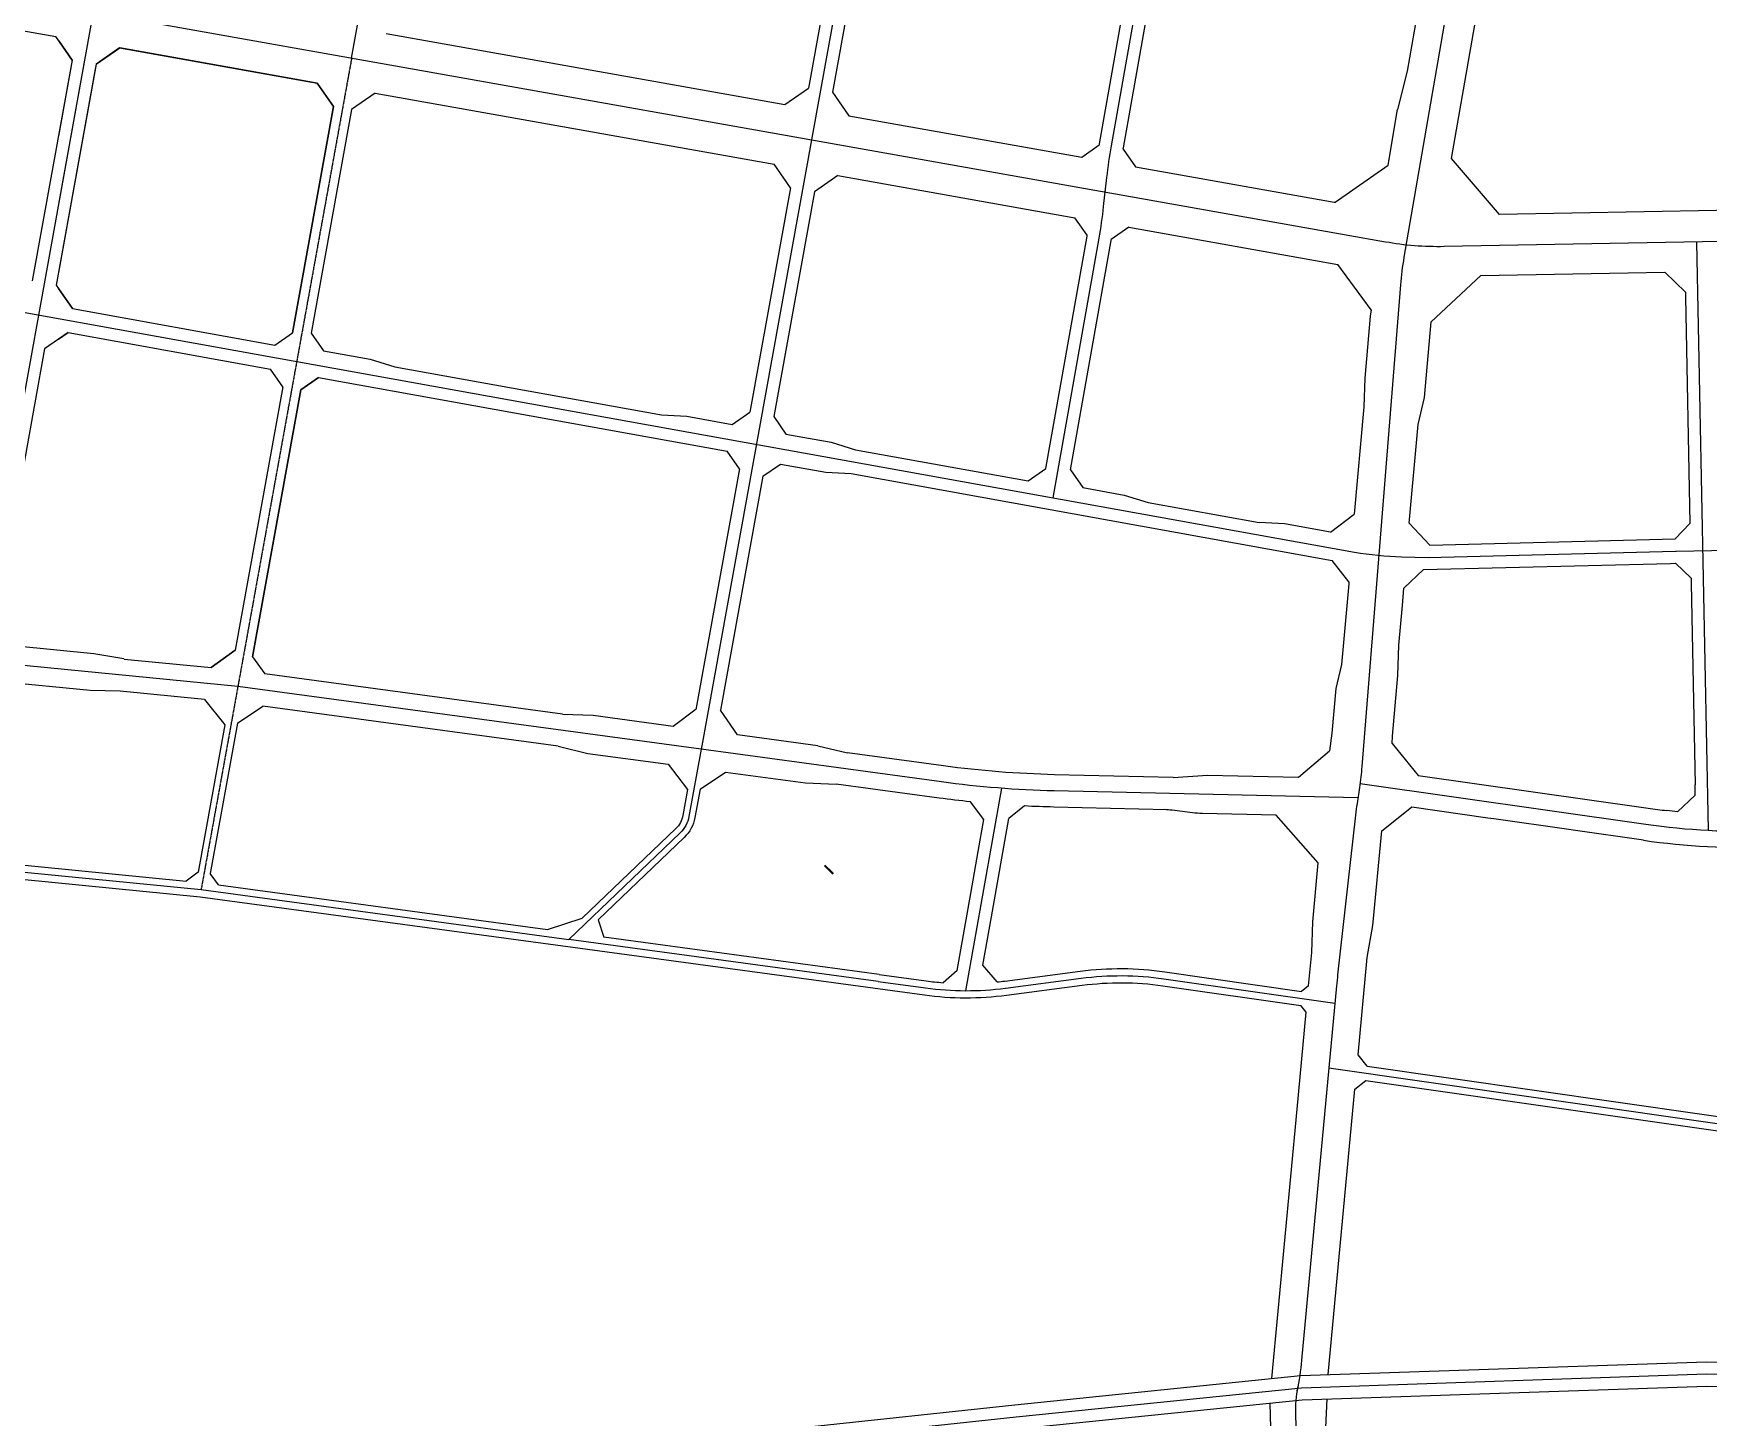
# Model space of a CAD drawing. Extents: x 529262 to 576451, y 2694391 to 2717535.
# Drawn here: x 542030 to 543684, y 2708469 to 2709836 of the extents above; entities that cross this region are included whole.
import ezdxf

# ---------------------------------------------------------------- set-up
doc = ezdxf.new("R2010")
doc.units = 0
doc.linetypes.add('DOTE', pattern=[2.42, 2, -0.2, 0.02, -0.2])
for name, color, linetype in [('RD-中线', 40, 'Continuous'), ('RD-红线', 7, 'Continuous'), ('河流', 4, 'Continuous')]:
    doc.layers.add(name, color=color, linetype=linetype)

msp = doc.modelspace()

# ---------------------------------------------------------------- linework, layer by layer
at = {"layer": 'RD-中线'}
msp.add_lwpolyline([(542344.399, 2709811.365), (542502.232, 2710682.996, -0.00211032), (542502.694, 2710685.486), (542512.24, 2710735.776, 0.0028271), (542512.854, 2710739.113), (542549.125, 2710942.749, -0.00067113), (542549.362, 2710944.07), (542554.693, 2710973.539)], format="xyb", dxfattribs=at)
at = {"layer": 'RD-中线', "linetype": 'Continuous'}
for points in [[(543037.117, 2709377.532), (543082.431, 2709633.642, 0.015839), (543086.958, 2709664.987), (543090.171, 2709693.606, -0.015839), (543094.698, 2709724.95), (543285.818, 2710805.134, 0.00033484), (543285.888, 2710805.53), (543299.263, 2710881.719, 0.00005398), (543299.274, 2710881.782), (543316.382, 2710979.357)], [(545717.827, 2709667.062), (543423.108, 2709625.377, -0.04854963), (543365.166, 2709629.956), (541235.627, 2710008.415)], [(540814.696, 2709778.005), (543334.76, 2709323.897, 0.03886549), (543381.093, 2709319.221), (543407.415, 2709318.618), (543651.645, 2709324.826, -0.00145497), (543652.343, 2709324.841), (543704.487, 2709325.863, -0.00145327), (543705.185, 2709325.875), (543779.013, 2709326.892), (543878.347, 2709329.266)]]:
    msp.add_lwpolyline(points, format="xyb", dxfattribs=at)
at = {"layer": 'RD-中线', "linetype": 'Continuous', "flags": 128}
for points in [[(542860.653, 2710074.445), (542798.404, 2709730.68)], [(542089.253, 2709856.71), (541973.351, 2709216.645)], [(542798.404, 2709730.68), (542689.474, 2709129.116)], [(543672.435, 2709629.906), (543683.833, 2709049.185)], [(542689.475, 2709129.121), (542232.097, 2709191.187), (541973.351, 2709216.645)], [(542951.007, 2708890.85), (542986.357, 2709090.644)], [(541937.032, 2709016.075), (542195.779, 2708990.617), (542558.835, 2708941.351)], [(542864.424, 2708899.883), (542558.835, 2708941.351)], [(543309.346, 2708814.583), (543841.724, 2708738.408), (544366.258, 2708655.615)], [(542371.563, 2708402.84), (543000.432, 2708470.176), (543282.194, 2708498.93), (543682.382, 2708512.537), (543873.389, 2708507.004), (544365.941, 2708476.836), (544616.188, 2708460.513)]]:
    msp.add_lwpolyline(points, dxfattribs=at)
at = {"layer": 'RD-中线', "linetype": 'Continuous', "ltscale": 100}
msp.add_lwpolyline([(543445.012, 2709970.594), (543383.461, 2709614.86, 0.02286361), (543380.025, 2709587.654), (543341.961, 2709112.225, -0.01742204), (543339.568, 2709091.463), (543337.186, 2709075.654, 0.00955524), (543335.694, 2709064.286), (543318.044, 2708906.438, 0.00449919), (543316.941, 2708895.697), (543282.325, 2708525.99, -0.02530922), (543277.971, 2708495.953), (543278.639, 2708499.343, 0.05546752), (543276.419, 2708472.893), (543306.031, 2707379.259), (543322.775, 2707248.536), (543385.502, 2706941.474), (543476.329, 2706671.778), (543502.965, 2706608.592, -0.01270068), (543525.209, 2706551.842)], format="xyb", dxfattribs=at)
at = {"layer": 'RD-中线'}
msp.add_lwpolyline([(542089.253, 2709856.71), (542054.946, 2709667.251)], dxfattribs=at)
at = {"layer": 'RD-中线', "linetype": 'DOTE', "ltscale": 0.5}
msp.add_lwpolyline([(542344.399, 2709811.365), (542195.779, 2708990.617)], dxfattribs=at)
at = {"layer": 'RD-中线', "linetype": 'Continuous', "flags": 128}
for points in [[(542689.475, 2709129.121), (542677.476, 2709062.856, -0.15831505), (542668.702, 2709046.532), (542558.835, 2708941.351)], [(543338.018, 2709081.18), (543038.187, 2709088.101, -0.02795619), (542926.798, 2709096.917), (542689.475, 2709129.121)], [(543340.139, 2709095.428), (543622.283, 2709055.201, 0.04436097), (543746.076, 2709048.639), (544393.669, 2709071.772)], [(542864.424, 2708899.883), (542910.914, 2708893.574, 0.06635075), (542990.186, 2708893.386), (543064.768, 2708903.148, -0.06831022), (543146.358, 2708902.636), (543315.318, 2708878.364)]]:
    msp.add_lwpolyline(points, format="xyb", dxfattribs=at)
at = {"layer": 'RD-红线'}
for p, q in [((543546.197, 2709049.887), (543472.221, 2709060.434)), ((543620.029, 2709039.36), (543550.535, 2709049.269))]:
    msp.add_line(p, q, dxfattribs=at)
at = {"layer": 'RD-红线', "linetype": 'Continuous', "flags": 128}
for points in [[(542844.018, 2710049.929), (542795.487, 2709781.916)], [(542867.666, 2710045.826), (542819.14, 2709777.845)], [(543834.897, 2709663.687), (543477.713, 2709657.239), (543430.36, 2709712.554), (543487.968, 2710042.546)], [(543412.216, 2709944.538), (543412.123, 2709943.902), (543386.761, 2709798.622)], [(541646.295, 2709904.961), (541651.255, 2709904.08), (542052.337, 2709832.8)], [(542378.361, 2709835.8), (542772.307, 2709765.788)], [(542115.35, 2709821.602), (542310.437, 2709786.931)], [(542068.517, 2709809.545), (542029.066, 2709591.677)], [(542092.17, 2709805.474), (542091.282, 2709800.57), (542052.692, 2709587.455)], [(543386.761, 2709798.622), (543377.231, 2709760.695)], [(542367.542, 2709776.782), (542761.488, 2709706.771)], [(542326.617, 2709763.676), (542286.164, 2709540.273)], [(542344.363, 2709760.655), (542304.415, 2709540.043)], [(542835.32, 2709754.59), (543065.281, 2709713.721)], [(543367.749, 2709705.88), (543367.75, 2709705.885), (543377.246, 2709760.768)], [(543118.449, 2709704.272), (543314.549, 2709669.422), (543315.534, 2709669.247)], [(542777.669, 2709683.516), (542737.551, 2709461.967)], [(542824.501, 2709695.572), (543058.618, 2709653.965)], [(542801.322, 2709679.444), (542761.175, 2709457.736)], [(543111.785, 2709644.516), (543318.096, 2709607.851), (543318.363, 2709607.804)], [(543459.426, 2709596.899), (543641.044, 2709600.177)], [(543388.778, 2709352.45), (543397.532, 2709449.885), (543403.673, 2709476.332), (543410.406, 2709551.268), (543459.426, 2709596.899)], [(543661.401, 2709580.573), (543661.496, 2709575.711), (543665.885, 2709352.109)], [(542068.825, 2709564.208), (542268.744, 2709528.183)], [(543350.975, 2709562.86), (543350.097, 2709556.601), (543344.76, 2709495.537), (543343.869, 2709467.234), (543334.353, 2709361.318)], [(542064.515, 2709540.598), (542264.442, 2709504.572)], [(542041.288, 2709524.479), (541993.05, 2709258.083)], [(542276.542, 2709487.137), (542229.436, 2709226.995)], [(542294.261, 2709483.97), (542246.55, 2709220.49), (542246.55, 2709220.49)], [(542311.681, 2709496.06), (542715.298, 2709423.329)], [(542841.794, 2709424.921), (543012.589, 2709394.145)], [(542727.397, 2709405.894), (542684.688, 2709170.03), (542684.549, 2709169.264)], [(542837.753, 2709401.263), (543312.689, 2709315.681)], [(542750.482, 2709398.684), (542708.669, 2709167.771)], [(543131.067, 2709372.795), (543240.517, 2709353.073)], [(543409.206, 2709330.667), (543651.269, 2709336.82)], [(543402.82, 2709306.497), (543646.539, 2709312.692), (543651.567, 2709312.82)], [(543329.082, 2709294.444), (543328.935, 2709292.56), (543321.783, 2709212.959), (543316.132, 2709189.169), (543312.167, 2709145.044), (543309.926, 2709127.704)], [(543371.743, 2709134.759), (543372.155, 2709142.271), (543377.52, 2709201.979), (543378.462, 2709232.016), (543381.969, 2709271.055), (543383.397, 2709288.167)], [(543666.945, 2709298.119), (543667.044, 2709293.091), (543670.952, 2709093.98)], [(542552.631, 2709163.837), (542258.742, 2709203.718)], [(542199.078, 2709178.358), (542116.007, 2709186.531)], [(542219.166, 2709153.445), (542192.821, 2709007.957)], [(542231.627, 2709154.911), (542204.761, 2709006.544)], [(542804.798, 2709132.641), (542725.525, 2709143.398)], [(542963.12, 2709028.19), (542968.717, 2709059.822)], [(542976.094, 2708963.764), (542993.267, 2709060.823)], [(542955.77, 2708986.649), (542963.12, 2709028.19)], [(541961.341, 2709020.717), (542181.088, 2708999.096)], [(542212.888, 2708995.359), (542537.88, 2708951.258)], [(542942.373, 2708910.93), (542955.77, 2708986.649)], [(542967.67, 2708916.151), (542976.094, 2708963.764)], [(542865.366, 2708906.819), (542593.45, 2708943.718)], [(543277.917, 2708773.897), (543286.879, 2708869.615)], [(543347.154, 2708816.245), (543842.765, 2708745.33), (544327.298, 2708668.851)], [(543308.62, 2708511.835), (543335.016, 2708793.749)], [(543345.847, 2708802.289), (543840.682, 2708731.485), (544329.853, 2708654.274)], [(543253.022, 2708508.015), (543277.917, 2708773.897)]]:
    msp.add_lwpolyline(points, dxfattribs=at)
for points in [[(543082.683, 2709725.909, -0.00056106), (543082.881, 2709727.041), (543130.998, 2709998.989)], [(543106.296, 2709721.616, -0.00064686), (543106.514, 2709722.86), (543154.624, 2709994.767)], [(543030.019, 2709406.294), (543070.615, 2709635.733, 0.00045642), (543070.769, 2709636.61, 0.00045642)], [(543054.151, 2709404.93), (543094.248, 2709631.551, 0.00039014), (543094.386, 2709632.338)], [(543155.584, 2709101.395), (543038.556, 2709104.097, -0.02795619), (542928.949, 2709112.771), (542834.075, 2709125.645)], [(542676.212, 2709089.549), (542671.572, 2709063.926, -0.15831505), (542664.553, 2709050.866), (542572.146, 2708962.4)], [(542688.47, 2709089.896), (542683.38, 2709061.787, -0.15831505), (542672.851, 2709042.198), (542587.88, 2708960.85)], [(542955.508, 2709077.354, -0.00764888), (542924.647, 2709081.062), (542822.837, 2709094.877)], [(543397.464, 2709103.417), (543624.541, 2709071.041, 0.0068417), (543643.106, 2709068.653)], [(543149.549, 2709069.526), (543037.818, 2709072.105, -0.00714266), (543008.812, 2709073.19)], [(543292.406, 2708928.652), (543293.461, 2708958.69), (543298.936, 2709017.171), (543257.234, 2709064.035), (543184.507, 2709065.713, -0.02492232), (543174.571, 2709066.439), (543154.548, 2709068.909, 0.01279541), (543147.36, 2709069.572, 0.01804459)], [(541961.527, 2709006.631), (542194.965, 2708983.663), (542557.894, 2708934.414), (542909.973, 2708886.638, 0.06635075), (542991.094, 2708886.445), (543065.677, 2708896.207, -0.01002961)], [(542865.366, 2708906.819), (542911.855, 2708900.51, 0.01420132), (542928.402, 2708898.742, 0.01420132)], [(542981.992, 2708899.466, 0.00625956), (542989.277, 2708900.327), (543063.86, 2708910.088, -0.03458749)], [(543063.86, 2708910.088, -0.06831023), (543147.354, 2708909.565), (543282.478, 2708890.154)], [(543065.677, 2708896.207, -0.06831023), (543145.363, 2708895.707), (543281.758, 2708876.114)]]:
    msp.add_lwpolyline(points, format="xyb", dxfattribs=at)
at = {"layer": 'RD-红线'}
for points in [[(542068.517, 2709809.545), (542052.337, 2709832.8, 0.41516724)], [(542115.35, 2709821.602), (542092.17, 2709805.474, 0.41326053)], [(542326.617, 2709763.676), (542310.437, 2709786.931, 0.41516724)], [(542772.307, 2709765.788), (542795.487, 2709781.916, 0.41326053)], [(542367.542, 2709776.782), (542344.363, 2709760.655, 0.41326053)], [(542819.14, 2709777.845), (542835.32, 2709754.59, 0.41516724)], [(543065.281, 2709713.721), (543082.683, 2709725.909, 0.41509431)], [(543106.296, 2709721.616), (543118.449, 2709704.272, 0.41323291)], [(542777.669, 2709683.516), (542761.488, 2709706.771, 0.41516724)], [(542824.501, 2709695.572), (542801.322, 2709679.444, 0.41326053)], [(543070.769, 2709636.61), (543058.618, 2709653.965, 0.41345588)], [(543111.785, 2709644.516), (543094.386, 2709632.338, 0.41489395)], [(542052.692, 2709587.455), (542068.825, 2709564.208, 0.41446358)], [(542064.515, 2709540.598), (542041.288, 2709524.479, 0.41396359)], [(542268.744, 2709528.183), (542286.164, 2709540.273, 0.41396359)], [(542304.415, 2709540.043), (542316.515, 2709522.608, 0.41446358)], [(542276.542, 2709487.137), (542264.442, 2709504.572, 0.41446358)], [(542311.681, 2709496.06), (542294.261, 2709483.97, 0.41396359)], [(542720.131, 2709449.878), (542737.551, 2709461.967, 0.41396359)], [(542761.175, 2709457.736), (542773.275, 2709440.301, 0.41446358)], [(542727.397, 2709405.894), (542715.298, 2709423.329, 0.41446358)], [(543012.589, 2709394.145), (543030.019, 2709406.294, 0.41514038)], [(543651.269, 2709336.82), (543665.885, 2709352.109, 0.41251957)], [(543666.945, 2709298.119), (543651.567, 2709312.82, 0.41590958)], [(542246.55, 2709220.49), (542258.738, 2709203.718, 0.42723797)], [(542968.717, 2709059.822), (542955.508, 2709077.354, 0.4351178)], [(543008.812, 2709073.19), (542993.267, 2709060.823, 0.37849506)], [(543466.271, 2709061.283), (543391.202, 2709071.986, 0.0023674), (543390.958, 2709072.019, 0.0023674)], [(543653.549, 2709067.535), (543671.126, 2709083.771, 0.45399278)], [(542587.88, 2708960.85), (542593.45, 2708943.718, 0.62803197)]]:
    msp.add_lwpolyline(points, format="xyb", dxfattribs=at)
at = {"layer": 'RD-红线', "color": 7, "flags": 128}
for points in [[(542055.287, 2709828.642), (542068.529, 2709809.609)], [(542092.159, 2709805.41), (542115.414, 2709821.59)], [(542310.501, 2709786.92), (542115.414, 2709821.59)], [(542068.529, 2709809.609), (542054.946, 2709734.598)], [(542092.159, 2709805.41), (542054.946, 2709599.903)], [(542310.501, 2709786.92), (542326.629, 2709763.74)], [(542286.166, 2709540.286), (542326.629, 2709763.74)], [(542068.808, 2709564.211), (542054.946, 2709584.186)], [(542068.808, 2709564.211), (542268.731, 2709528.186)], [(542054.946, 2709533.943), (542064.532, 2709540.595), (542264.455, 2709504.57)], [(542268.731, 2709528.186), (542286.166, 2709540.286)], [(542246.55, 2709220.49), (542294.256, 2709483.943)], [(542294.256, 2709483.943), (542311.691, 2709496.042)], [(542229.436, 2709226.995), (542205.702, 2709209.856)], [(542246.55, 2709220.49), (542258.741, 2709203.713)], [(542116.007, 2709186.531), (542086.364, 2709187.187)], [(542199.082, 2709178.353), (542116.007, 2709186.527)], [(542199.082, 2709178.353), (542219.166, 2709153.445)], [(542231.627, 2709154.911), (542256.591, 2709171.711)]]:
    msp.add_lwpolyline(points, dxfattribs=at)
at = {"layer": 'RD-红线', "linetype": 'Continuous'}
for points in [[(543315.534, 2709669.247), (543367.749, 2709705.88, 0.41554724)], [(543350.975, 2709562.86), (543318.363, 2709607.804, 0.40358616)], [(543661.401, 2709580.573), (543641.044, 2709600.177, 0.41375146)], [(543310.886, 2709343.425), (543334.353, 2709361.318, 0.44043157)], [(543388.778, 2709352.45), (543409.206, 2709330.667, 0.44831761)], [(543329.082, 2709294.444), (543312.689, 2709315.681, 0.38507585)], [(543402.82, 2709306.497), (543383.397, 2709288.167, 0.38273309)], [(543279.53, 2709101.556), (543309.926, 2709127.704, 0.3831904)], [(543371.743, 2709134.759), (543397.464, 2709103.417, 0.38899964)]]:
    msp.add_lwpolyline(points, format="xyb", dxfattribs=at)
at = {"layer": 'RD-红线'}
for points in [[(542316.515, 2709522.608), (542362.765, 2709514.274), (542387.007, 2709506.873)], [(542387.13, 2709506.835), (542650.418, 2709459.391), (542675.546, 2709457.912), (542720.118, 2709449.88), (542720.131, 2709449.878)], [(542773.275, 2709440.301), (542817.845, 2709432.27), (542841.917, 2709424.884)], [(542750.482, 2709398.684), (542767.917, 2709410.783)], [(542767.917, 2709410.783), (542812.49, 2709402.752), (542837.625, 2709401.271)], [(543054.151, 2709404.93), (543066.3, 2709387.499), (543107.118, 2709380.144), (543131.067, 2709372.795)], [(543310.886, 2709343.425), (543265.553, 2709351.594), (543240.517, 2709353.073)], [(542119.573, 2709218.33), (542089.938, 2709223.512), (542013.475, 2709231.035), (541993.05, 2709258.083)], [(542205.708, 2709209.86), (542229.436, 2709226.995)], [(542119.932, 2709218.267), (542205.7, 2709209.829)], [(542115.943, 2709186.533), (542086.364, 2709187.187), (541998.285, 2709195.853)], [(542231.627, 2709154.911), (542256.597, 2709171.715)], [(542548.307, 2709132.131), (542256.597, 2709171.715)], [(542552.631, 2709163.837), (542582.761, 2709162.776), (542662.044, 2709152.017), (542684.548, 2709169.263)], [(542725.525, 2709143.398), (542708.669, 2709167.771)], [(542548.307, 2709132.131), (542577.631, 2709125.124), (542656.895, 2709114.368), (542676.212, 2709089.549)], [(542804.798, 2709132.641), (542834.075, 2709125.645)], [(542688.47, 2709089.896), (542713.433, 2709106.696), (542792.706, 2709095.938), (542822.837, 2709094.877)], [(543155.584, 2709101.395), (543189.64, 2709103.486), (543279.53, 2709101.556)], [(543671.126, 2709083.771), (543670.952, 2709093.98)], [(543347.154, 2708816.245), (543338.187, 2708827.618), (543347.186, 2708923.726), (543352.892, 2708955.177), (543361.646, 2709048.677), (543390.959, 2709072.02)], [(543472.221, 2709060.434), (543466.271, 2709061.283)], [(543653.549, 2709067.535), (543643.106, 2709068.653)], [(543550.535, 2709049.269), (543546.197, 2709049.887)], [(542192.821, 2709007.957), (542181.088, 2708999.096)], [(542212.888, 2708995.359), (542204.761, 2709006.544)], [(542537.88, 2708951.258), (542572.146, 2708962.4)], [(543289.305, 2708895.534), (543292.406, 2708928.652)], [(542942.373, 2708910.93), (542928.402, 2708898.742)], [(542981.992, 2708899.466), (542967.67, 2708916.151)], [(543289.305, 2708895.534), (543282.478, 2708890.154)], [(543286.879, 2708869.615), (543281.758, 2708876.114)], [(543335.016, 2708793.749), (543345.847, 2708802.289)], [(543307.454, 2708487.782), (543303.329, 2708402.694)]]:
    msp.add_lwpolyline(points, dxfattribs=at)
at = {"layer": 'RD-红线', "linetype": 'ByBlock', "ltscale": 8}
for points in [[(542370.171, 2708414.76), (542999.184, 2708482.111), (543281.38, 2708510.909), (543682.352, 2708524.543), (543873.93, 2708518.993), (544366.698, 2708488.812), (544617.065, 2708472.482), (544897.118, 2708449.696)], [(543001.68, 2708458.241), (543283.008, 2708486.951), (543682.412, 2708500.531), (543872.848, 2708495.014), (544365.183, 2708464.86)]]:
    msp.add_lwpolyline(points, dxfattribs=at)
at = {"layer": 'RD-红线', "linetype": 'Continuous', "ltscale": 100}
msp.add_lwpolyline([(543251.117, 2708483.696), (543271.299, 2707738.35)], dxfattribs=at)
at = {"layer": 'RD-红线'}
msp.add_arc((543721.087, 2709748.193), 716, 261.885673, 272.045797, dxfattribs=at)
at = {"layer": '河流', "const_width": 2}
msp.add_lwpolyline([(542820.046, 2709006.132), (542811.332, 2709014.54)], dxfattribs=at)
msp.add_lwpolyline([(542820.046, 2709006.132), (542811.332, 2709014.54)], dxfattribs=at)

doc.saveas('drawing.dxf')
